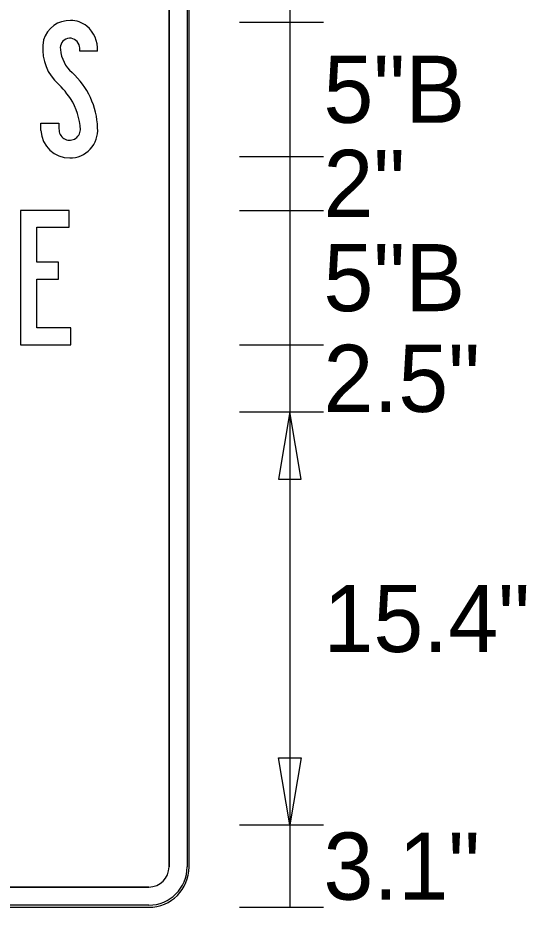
# Model space of a CAD drawing. Extents: x 17890628 to 17890844, y 17897693 to 17898000.
# Drawn here: x 17890752.65 to 17890757.7, y 17897982.65 to 17897991.48 of the extents above; entities that cross this region are included whole.
import ezdxf

# ---------------------------------------------------------------- set-up
doc = ezdxf.new("R2010")
doc.units = 0
for name, color, linetype in [('GSBWFill', 7, 'Continuous'), ('GSColorFill', 7, 'Continuous'), ('GSDims', 7, 'Continuous'), ('GSOutline', 7, 'Continuous')]:
    doc.layers.add(name, color=color, linetype=linetype)

msp = doc.modelspace()

# ---------------------------------------------------------------- linework, layer by layer
at = {"layer": 'GSBWFill'}
for p, q in [((17890754.1502, 17897983.0468), (17890754.1502, 17897991.8468)), ((17890754.1502, 17897991.8468), (17890754.1502, 17897983.0468)), ((17890754.1502, 17897991.8468), (17890754.1502, 17897983.0468)), ((17890754.3502, 17897983.0468), (17890754.3502, 17897991.8468)), ((17890754.3502, 17897983.0468), (17890754.3502, 17897991.8468)), ((17890754.3502, 17897983.0468), (17890754.3502, 17897991.8468)), ((17890753.4406, 17897991.1466), (17890753.2635, 17897991.1466)), ((17890753.4406, 17897991.1466), (17890753.2635, 17897991.1466)), ((17890753.4406, 17897991.1466), (17890753.2635, 17897991.1466)), ((17890752.8759, 17897990.431), (17890753.0572, 17897990.431)), ((17890752.8759, 17897990.431), (17890753.0572, 17897990.431)), ((17890752.8759, 17897990.431), (17890753.0572, 17897990.431)), ((17890746.7502, 17897982.8468), (17890753.9502, 17897982.8468)), ((17890753.9502, 17897982.8468), (17890746.7522, 17897982.8468)), ((17890753.9502, 17897982.8468), (17890746.7522, 17897982.8468)), ((17890746.7502, 17897982.6468), (17890753.9502, 17897982.6468)), ((17890746.7522, 17897982.6468), (17890753.9502, 17897982.6468)), ((17890746.7522, 17897982.6468), (17890753.9502, 17897982.6468))]:
    msp.add_line(p, q, dxfattribs=at)
msp.add_lwpolyline([(17890752.8389, 17897988.3972), (17890752.8389, 17897988.8832), (17890753.0535, 17897988.8832), (17890753.0535, 17897989.0499), (17890752.8389, 17897989.0499), (17890752.8389, 17897989.3972), (17890753.1592, 17897989.3972), (17890753.1592, 17897989.5639), (17890752.6748, 17897989.5639), (17890752.6748, 17897988.2306), (17890753.1738, 17897988.2306), (17890753.1738, 17897988.3972)], close=True, dxfattribs=at)
msp.add_lwpolyline([(17890752.8389, 17897988.3972), (17890752.8389, 17897988.8832), (17890753.0535, 17897988.8832), (17890753.0535, 17897989.0499), (17890752.8389, 17897989.0499), (17890752.8389, 17897989.3972), (17890753.1592, 17897989.3972), (17890753.1592, 17897989.5639), (17890752.6748, 17897989.5639), (17890752.6748, 17897988.2306), (17890753.1738, 17897988.2306), (17890753.1738, 17897988.3972)], close=True, dxfattribs=at)
msp.add_lwpolyline([(17890752.8389, 17897988.3972), (17890752.8389, 17897988.8832), (17890753.0535, 17897988.8832), (17890753.0535, 17897989.0499), (17890752.8389, 17897989.0499), (17890752.8389, 17897989.3972), (17890753.1592, 17897989.3972), (17890753.1592, 17897989.5639), (17890752.6748, 17897989.5639), (17890752.6748, 17897988.2306), (17890753.1738, 17897988.2306), (17890753.1738, 17897988.3972)], close=True, dxfattribs=at)
for radius, end in [(0.4, 0), (0.2, 0), (0.4, 0), (0.2, 360), (0.4, 0), (0.2, 360)]:
    msp.add_arc((17890753.9502, 17897983.0468), radius, 270, end, dxfattribs=at)
for centre, major_axis, start_param, end_param in [((17890753.1607, 17897991.1788), (0, 0.2705), 6.238773, 7.56343), ((17890753.1607, 17897991.1788), (0, 0.2705), 6.238773, 7.56343), ((17890753.1607, 17897991.1788), (0, 0.2705), 6.238773, 7.56343), ((17890753.1782, 17897991.1961), (0, 0.253), 5.608184, 6.306169), ((17890753.1782, 17897991.1961), (0, 0.253), 5.608184, 6.306169), ((17890753.1782, 17897991.1961), (0, 0.253), 5.608184, 6.306169), ((17890753.1462, 17897991.1628), (0, 0.2993), 4.658508, 5.592972), ((17890753.1462, 17897991.1628), (0, 0.2993), 4.658508, 5.592972), ((17890753.1462, 17897991.1628), (0, 0.2993), 4.658508, 5.592972), ((17890753.3518, 17897991.1655), (0, 0.4622), 1.37325, 2.303641), ((17890753.3518, 17897991.1655), (0, 0.4622), 1.37325, 2.303641), ((17890753.3518, 17897991.1655), (0, 0.4622), 1.37325, 2.303641), ((17890753.1662, 17897991.1763), (0, 0.0973), 5.044718, 8.004311), ((17890753.1662, 17897991.1763), (0, 0.0973), 5.044718, 8.004311), ((17890753.1662, 17897991.1763), (0, 0.0973), 5.044718, 8.004311), ((17890753.4154, 17897991.1963), (0, 0.3509), 1.669462, 2.420236), ((17890753.4154, 17897991.1963), (0, 0.3509), 1.669462, 2.420236), ((17890753.4154, 17897991.1963), (0, 0.3509), 1.669462, 2.420236), ((17890753.11, 17897991.1603), (0, 0.1565), 4.624973, 5.022668), ((17890753.11, 17897991.1603), (0, 0.1565), 4.624973, 5.022668), ((17890753.11, 17897991.1603), (0, 0.1565), 4.624973, 5.022668), ((17890752.6852, 17897990.3578), (0, 0.7684), 4.746366, 5.558127), ((17890752.6852, 17897990.3578), (0, 0.7684), 4.746366, 5.558127), ((17890752.6852, 17897990.3578), (0, 0.7684), 4.746366, 5.558127), ((17890752.2664, 17897990.0195), (0, 1.1294), 5.330576, 5.546891), ((17890752.2664, 17897990.0195), (0, 1.1294), 5.330576, 5.546891), ((17890752.2664, 17897990.0195), (0, 1.1294), 5.330576, 5.546891), ((17890752.6473, 17897990.3338), (0, 0.6329), 4.761194, 5.279997), ((17890752.6473, 17897990.3338), (0, 0.6329), 4.761194, 5.279997), ((17890752.6473, 17897990.3338), (0, 0.6329), 4.761194, 5.279997), ((17890740.3714, 17897990.1593), (0, 12.6979), 4.727928, 4.733783), ((17890740.3714, 17897990.1593), (0, 12.6979), 4.727928, 4.733783), ((17890740.3714, 17897990.1593), (0, 12.6979), 4.727928, 4.733783), ((17890753.8141, 17897990.4119), (0, 0.7687), 1.545917, 1.619781), ((17890753.8141, 17897990.4119), (0, 0.7687), 1.545917, 1.619781), ((17890753.8141, 17897990.4119), (0, 0.7687), 1.545917, 1.619781), ((17890753.1642, 17897990.3776), (0, 0.292), 1.642579, 3.144332), ((17890753.1642, 17897990.3776), (0, 0.292), 1.642579, 3.144332), ((17890753.1642, 17897990.3776), (0, 0.292), 1.642579, 3.144332), ((17890753.1638, 17897990.3686), (0, 0.1078), 1.518722, 4.675676), ((17890753.1638, 17897990.3686), (0, 0.1078), 1.518722, 4.675676), ((17890753.1638, 17897990.3686), (0, 0.1078), 1.518722, 4.675676), ((17890753.1689, 17897990.3632), (0, 0.2777), 3.127116, 4.786666), ((17890753.1689, 17897990.3632), (0, 0.2777), 3.127116, 4.786666), ((17890753.1689, 17897990.3632), (0, 0.2777), 3.127116, 4.786666)]:
    msp.add_ellipse(centre, major_axis=major_axis, ratio=0.985, start_param=start_param, end_param=end_param, dxfattribs=at)
at = {"layer": 'GSColorFill'}
for p, q in [((17890754.1502, 17897991.8468), (17890754.1502, 17897983.0468)), ((17890754.3302, 17897991.8468), (17890754.3302, 17897983.0468)), ((17890754.3502, 17897983.0468), (17890754.3502, 17897991.8468)), ((17890754.3502, 17897983.0468), (17890754.3502, 17897991.8468)), ((17890754.3502, 17897983.0468), (17890754.3502, 17897991.8468)), ((17890753.4406, 17897991.1466), (17890753.2635, 17897991.1466)), ((17890753.4406, 17897991.1466), (17890753.2635, 17897991.1466)), ((17890753.4406, 17897991.1466), (17890753.2635, 17897991.1466)), ((17890752.8759, 17897990.431), (17890753.0572, 17897990.431)), ((17890752.8759, 17897990.431), (17890753.0572, 17897990.431)), ((17890752.8759, 17897990.431), (17890753.0572, 17897990.431)), ((17890753.9502, 17897982.8468), (17890746.7522, 17897982.8468)), ((17890753.9502, 17897982.6668), (17890746.7504, 17897982.6668)), ((17890746.7502, 17897982.6468), (17890753.9502, 17897982.6468)), ((17890746.7504, 17897982.6468), (17890753.9502, 17897982.6468)), ((17890746.7522, 17897982.6468), (17890753.9502, 17897982.6468))]:
    msp.add_line(p, q, dxfattribs=at)
msp.add_lwpolyline([(17890752.8389, 17897988.3972), (17890752.8389, 17897988.8832), (17890753.0535, 17897988.8832), (17890753.0535, 17897989.0499), (17890752.8389, 17897989.0499), (17890752.8389, 17897989.3972), (17890753.1592, 17897989.3972), (17890753.1592, 17897989.5639), (17890752.6748, 17897989.5639), (17890752.6748, 17897988.2306), (17890753.1738, 17897988.2306), (17890753.1738, 17897988.3972)], close=True, dxfattribs=at)
msp.add_lwpolyline([(17890752.8389, 17897988.3972), (17890752.8389, 17897988.8832), (17890753.0535, 17897988.8832), (17890753.0535, 17897989.0499), (17890752.8389, 17897989.0499), (17890752.8389, 17897989.3972), (17890753.1592, 17897989.3972), (17890753.1592, 17897989.5639), (17890752.6748, 17897989.5639), (17890752.6748, 17897988.2306), (17890753.1738, 17897988.2306), (17890753.1738, 17897988.3972)], close=True, dxfattribs=at)
msp.add_lwpolyline([(17890752.8389, 17897988.3972), (17890752.8389, 17897988.8832), (17890753.0535, 17897988.8832), (17890753.0535, 17897989.0499), (17890752.8389, 17897989.0499), (17890752.8389, 17897989.3972), (17890753.1592, 17897989.3972), (17890753.1592, 17897989.5639), (17890752.6748, 17897989.5639), (17890752.6748, 17897988.2306), (17890753.1738, 17897988.2306), (17890753.1738, 17897988.3972)], close=True, dxfattribs=at)
for radius, end in [(0.4, 0), (0.4, 0), (0.2, 360), (0.4, 0), (0.38, 0)]:
    msp.add_arc((17890753.9502, 17897983.0468), radius, 270, end, dxfattribs=at)
for centre, major_axis, start_param, end_param in [((17890753.1607, 17897991.1788), (0, 0.2705), 6.238773, 7.56343), ((17890753.1607, 17897991.1788), (0, 0.2705), 6.238773, 7.56343), ((17890753.1607, 17897991.1788), (0, 0.2705), 6.238773, 7.56343), ((17890753.1782, 17897991.1961), (0, 0.253), 5.608184, 6.306169), ((17890753.1782, 17897991.1961), (0, 0.253), 5.608184, 6.306169), ((17890753.1782, 17897991.1961), (0, 0.253), 5.608184, 6.306169), ((17890753.1462, 17897991.1628), (0, 0.2993), 4.658508, 5.592972), ((17890753.1462, 17897991.1628), (0, 0.2993), 4.658508, 5.592972), ((17890753.1462, 17897991.1628), (0, 0.2993), 4.658508, 5.592972), ((17890753.3518, 17897991.1655), (0, 0.4622), 1.37325, 2.303641), ((17890753.3518, 17897991.1655), (0, 0.4622), 1.37325, 2.303641), ((17890753.3518, 17897991.1655), (0, 0.4622), 1.37325, 2.303641), ((17890753.1662, 17897991.1763), (0, 0.0973), 5.044718, 8.004311), ((17890753.1662, 17897991.1763), (0, 0.0973), 5.044718, 8.004311), ((17890753.1662, 17897991.1763), (0, 0.0973), 5.044718, 8.004311), ((17890753.4154, 17897991.1963), (0, 0.3509), 1.669462, 2.420236), ((17890753.4154, 17897991.1963), (0, 0.3509), 1.669462, 2.420236), ((17890753.4154, 17897991.1963), (0, 0.3509), 1.669462, 2.420236), ((17890753.11, 17897991.1603), (0, 0.1565), 4.624973, 5.022668), ((17890753.11, 17897991.1603), (0, 0.1565), 4.624973, 5.022668), ((17890753.11, 17897991.1603), (0, 0.1565), 4.624973, 5.022668), ((17890752.6852, 17897990.3578), (0, 0.7684), 4.746366, 5.558127), ((17890752.6852, 17897990.3578), (0, 0.7684), 4.746366, 5.558127), ((17890752.6852, 17897990.3578), (0, 0.7684), 4.746366, 5.558127), ((17890752.2664, 17897990.0195), (0, 1.1294), 5.330576, 5.546891), ((17890752.2664, 17897990.0195), (0, 1.1294), 5.330576, 5.546891), ((17890752.2664, 17897990.0195), (0, 1.1294), 5.330576, 5.546891), ((17890752.6473, 17897990.3338), (0, 0.6329), 4.761194, 5.279997), ((17890752.6473, 17897990.3338), (0, 0.6329), 4.761194, 5.279997), ((17890752.6473, 17897990.3338), (0, 0.6329), 4.761194, 5.279997), ((17890740.3714, 17897990.1593), (0, 12.6979), 4.727928, 4.733783), ((17890740.3714, 17897990.1593), (0, 12.6979), 4.727928, 4.733783), ((17890740.3714, 17897990.1593), (0, 12.6979), 4.727928, 4.733783), ((17890753.8141, 17897990.4119), (0, 0.7687), 1.545917, 1.619781), ((17890753.8141, 17897990.4119), (0, 0.7687), 1.545917, 1.619781), ((17890753.8141, 17897990.4119), (0, 0.7687), 1.545917, 1.619781), ((17890753.1642, 17897990.3776), (0, 0.292), 1.642579, 3.144332), ((17890753.1642, 17897990.3776), (0, 0.292), 1.642579, 3.144332), ((17890753.1642, 17897990.3776), (0, 0.292), 1.642579, 3.144332), ((17890753.1638, 17897990.3686), (0, 0.1078), 1.518722, 4.675676), ((17890753.1638, 17897990.3686), (0, 0.1078), 1.518722, 4.675676), ((17890753.1638, 17897990.3686), (0, 0.1078), 1.518722, 4.675676), ((17890753.1689, 17897990.3632), (0, 0.2777), 3.127116, 4.786666), ((17890753.1689, 17897990.3632), (0, 0.2777), 3.127116, 4.786666), ((17890753.1689, 17897990.3632), (0, 0.2777), 3.127116, 4.786666)]:
    msp.add_ellipse(centre, major_axis=major_axis, ratio=0.985, start_param=start_param, end_param=end_param, dxfattribs=at)
at = {"layer": 'GSDims'}
for p, q in [((17890755.3502, 17897992.2472), (17890755.3502, 17897991.4339)), ((17890754.8502, 17897991.4339), (17890755.6835, 17897991.4339)), ((17890754.8502, 17897991.4339), (17890755.6835, 17897991.4339)), ((17890755.3502, 17897991.4339), (17890755.3502, 17897990.1006)), ((17890754.8502, 17897990.1006), (17890755.6835, 17897990.1006)), ((17890754.8502, 17897990.1006), (17890755.6835, 17897990.1006)), ((17890755.3502, 17897990.1006), (17890755.3502, 17897989.5639)), ((17890754.8502, 17897989.5639), (17890755.6835, 17897989.5639)), ((17890754.8502, 17897989.5639), (17890755.6835, 17897989.5639)), ((17890755.3502, 17897989.5639), (17890755.3502, 17897988.2306)), ((17890754.8502, 17897988.2306), (17890755.6835, 17897988.2306)), ((17890754.8502, 17897988.2306), (17890755.6835, 17897988.2306)), ((17890755.3502, 17897988.2306), (17890755.3502, 17897987.5639)), ((17890754.8502, 17897987.5639), (17890755.6835, 17897987.5639)), ((17890754.8502, 17897987.5639), (17890755.6835, 17897987.5639)), ((17890755.3502, 17897987.5639), (17890755.3502, 17897983.4631)), ((17890754.8502, 17897983.4631), (17890755.6835, 17897983.4631)), ((17890754.8502, 17897983.4631), (17890755.6835, 17897983.4631)), ((17890755.3502, 17897983.4631), (17890755.3502, 17897982.6468)), ((17890754.8502, 17897982.6468), (17890755.6835, 17897982.6468))]:
    msp.add_line(p, q, dxfattribs=at)
for points in [[(17890755.3502, 17897987.5639), (17890755.2391, 17897986.8972), (17890755.4613, 17897986.8972)], [(17890755.3502, 17897983.4631), (17890755.2391, 17897984.1298), (17890755.4613, 17897984.1298)]]:
    msp.add_lwpolyline(points, close=True, dxfattribs=at)
at = {"layer": 'GSOutline'}
for p, q in [((17890754.1502, 17897983.0468), (17890754.1502, 17897991.8468)), ((17890754.3502, 17897983.0468), (17890754.3502, 17897991.8468)), ((17890753.4406, 17897991.1466), (17890753.2635, 17897991.1466)), ((17890753.4406, 17897991.1466), (17890753.2635, 17897991.1466)), ((17890753.4406, 17897991.1466), (17890753.2635, 17897991.1466)), ((17890752.8759, 17897990.431), (17890753.0572, 17897990.431)), ((17890752.8759, 17897990.431), (17890753.0572, 17897990.431)), ((17890752.8759, 17897990.431), (17890753.0572, 17897990.431)), ((17890746.7502, 17897982.8468), (17890753.9502, 17897982.8468)), ((17890746.7502, 17897982.6468), (17890753.9502, 17897982.6468))]:
    msp.add_line(p, q, dxfattribs=at)
msp.add_lwpolyline([(17890752.8389, 17897988.3972), (17890752.8389, 17897988.8832), (17890753.0535, 17897988.8832), (17890753.0535, 17897989.0499), (17890752.8389, 17897989.0499), (17890752.8389, 17897989.3972), (17890753.1592, 17897989.3972), (17890753.1592, 17897989.5639), (17890752.6748, 17897989.5639), (17890752.6748, 17897988.2306), (17890753.1738, 17897988.2306), (17890753.1738, 17897988.3972)], close=True, dxfattribs=at)
for radius in [0.4, 0.2]:
    msp.add_arc((17890753.9502, 17897983.0468), radius, 270, 0, dxfattribs=at)
for centre, major_axis, start_param, end_param in [((17890753.1607, 17897991.1788), (0, 0.2705), 6.238773, 7.56343), ((17890753.1607, 17897991.1788), (0, 0.2705), 6.238773, 7.56343), ((17890753.1607, 17897991.1788), (0, 0.2705), 6.238773, 7.56343), ((17890753.1782, 17897991.1961), (0, 0.253), 5.608184, 6.306169), ((17890753.1782, 17897991.1961), (0, 0.253), 5.608184, 6.306169), ((17890753.1782, 17897991.1961), (0, 0.253), 5.608184, 6.306169), ((17890753.1462, 17897991.1628), (0, 0.2993), 4.658508, 5.592972), ((17890753.1462, 17897991.1628), (0, 0.2993), 4.658508, 5.592972), ((17890753.1462, 17897991.1628), (0, 0.2993), 4.658508, 5.592972), ((17890753.3518, 17897991.1655), (0, 0.4622), 1.37325, 2.303641), ((17890753.3518, 17897991.1655), (0, 0.4622), 1.37325, 2.303641), ((17890753.3518, 17897991.1655), (0, 0.4622), 1.37325, 2.303641), ((17890753.1662, 17897991.1763), (0, 0.0973), 5.044718, 8.004311), ((17890753.1662, 17897991.1763), (0, 0.0973), 5.044718, 8.004311), ((17890753.1662, 17897991.1763), (0, 0.0973), 5.044718, 8.004311), ((17890753.4154, 17897991.1963), (0, 0.3509), 1.669462, 2.420236), ((17890753.4154, 17897991.1963), (0, 0.3509), 1.669462, 2.420236), ((17890753.4154, 17897991.1963), (0, 0.3509), 1.669462, 2.420236), ((17890753.11, 17897991.1603), (0, 0.1565), 4.624973, 5.022668), ((17890753.11, 17897991.1603), (0, 0.1565), 4.624973, 5.022668), ((17890753.11, 17897991.1603), (0, 0.1565), 4.624973, 5.022668), ((17890752.6852, 17897990.3578), (0, 0.7684), 4.746366, 5.558127), ((17890752.6852, 17897990.3578), (0, 0.7684), 4.746366, 5.558127), ((17890752.6852, 17897990.3578), (0, 0.7684), 4.746366, 5.558127), ((17890752.2664, 17897990.0195), (0, 1.1294), 5.330576, 5.546891), ((17890752.2664, 17897990.0195), (0, 1.1294), 5.330576, 5.546891), ((17890752.2664, 17897990.0195), (0, 1.1294), 5.330576, 5.546891), ((17890752.6473, 17897990.3338), (0, 0.6329), 4.761194, 5.279997), ((17890752.6473, 17897990.3338), (0, 0.6329), 4.761194, 5.279997), ((17890752.6473, 17897990.3338), (0, 0.6329), 4.761194, 5.279997), ((17890740.3714, 17897990.1593), (0, 12.6979), 4.727928, 4.733783), ((17890740.3714, 17897990.1593), (0, 12.6979), 4.727928, 4.733783), ((17890740.3714, 17897990.1593), (0, 12.6979), 4.727928, 4.733783), ((17890753.8141, 17897990.4119), (0, 0.7687), 1.545917, 1.619781), ((17890753.8141, 17897990.4119), (0, 0.7687), 1.545917, 1.619781), ((17890753.8141, 17897990.4119), (0, 0.7687), 1.545917, 1.619781), ((17890753.1642, 17897990.3776), (0, 0.292), 1.642579, 3.144332), ((17890753.1642, 17897990.3776), (0, 0.292), 1.642579, 3.144332), ((17890753.1642, 17897990.3776), (0, 0.292), 1.642579, 3.144332), ((17890753.1638, 17897990.3686), (0, 0.1078), 1.518722, 4.675676), ((17890753.1638, 17897990.3686), (0, 0.1078), 1.518722, 4.675676), ((17890753.1638, 17897990.3686), (0, 0.1078), 1.518722, 4.675676), ((17890753.1689, 17897990.3632), (0, 0.2777), 3.127116, 4.786666), ((17890753.1689, 17897990.3632), (0, 0.2777), 3.127116, 4.786666), ((17890753.1689, 17897990.3632), (0, 0.2777), 3.127116, 4.786666)]:
    msp.add_ellipse(centre, major_axis=major_axis, ratio=0.985, start_param=start_param, end_param=end_param, dxfattribs=at)

# ---------------------------------------------------------------- texts
at = {"layer": 'GSDims'}
for s, p in [('5"B', (17890755.6835, 17897990.4339)), ('2"', (17890755.6835, 17897989.4989)), ('5"B', (17890755.6835, 17897988.5639)), ('2.5"', (17890755.6835, 17897987.5639)), ('15.4"', (17890755.6835, 17897985.1802)), ('3.1"', (17890755.6835, 17897982.7216))]:
    msp.add_text(s, height=0.66667, dxfattribs=at).set_placement(p)

doc.saveas('drawing.dxf')
